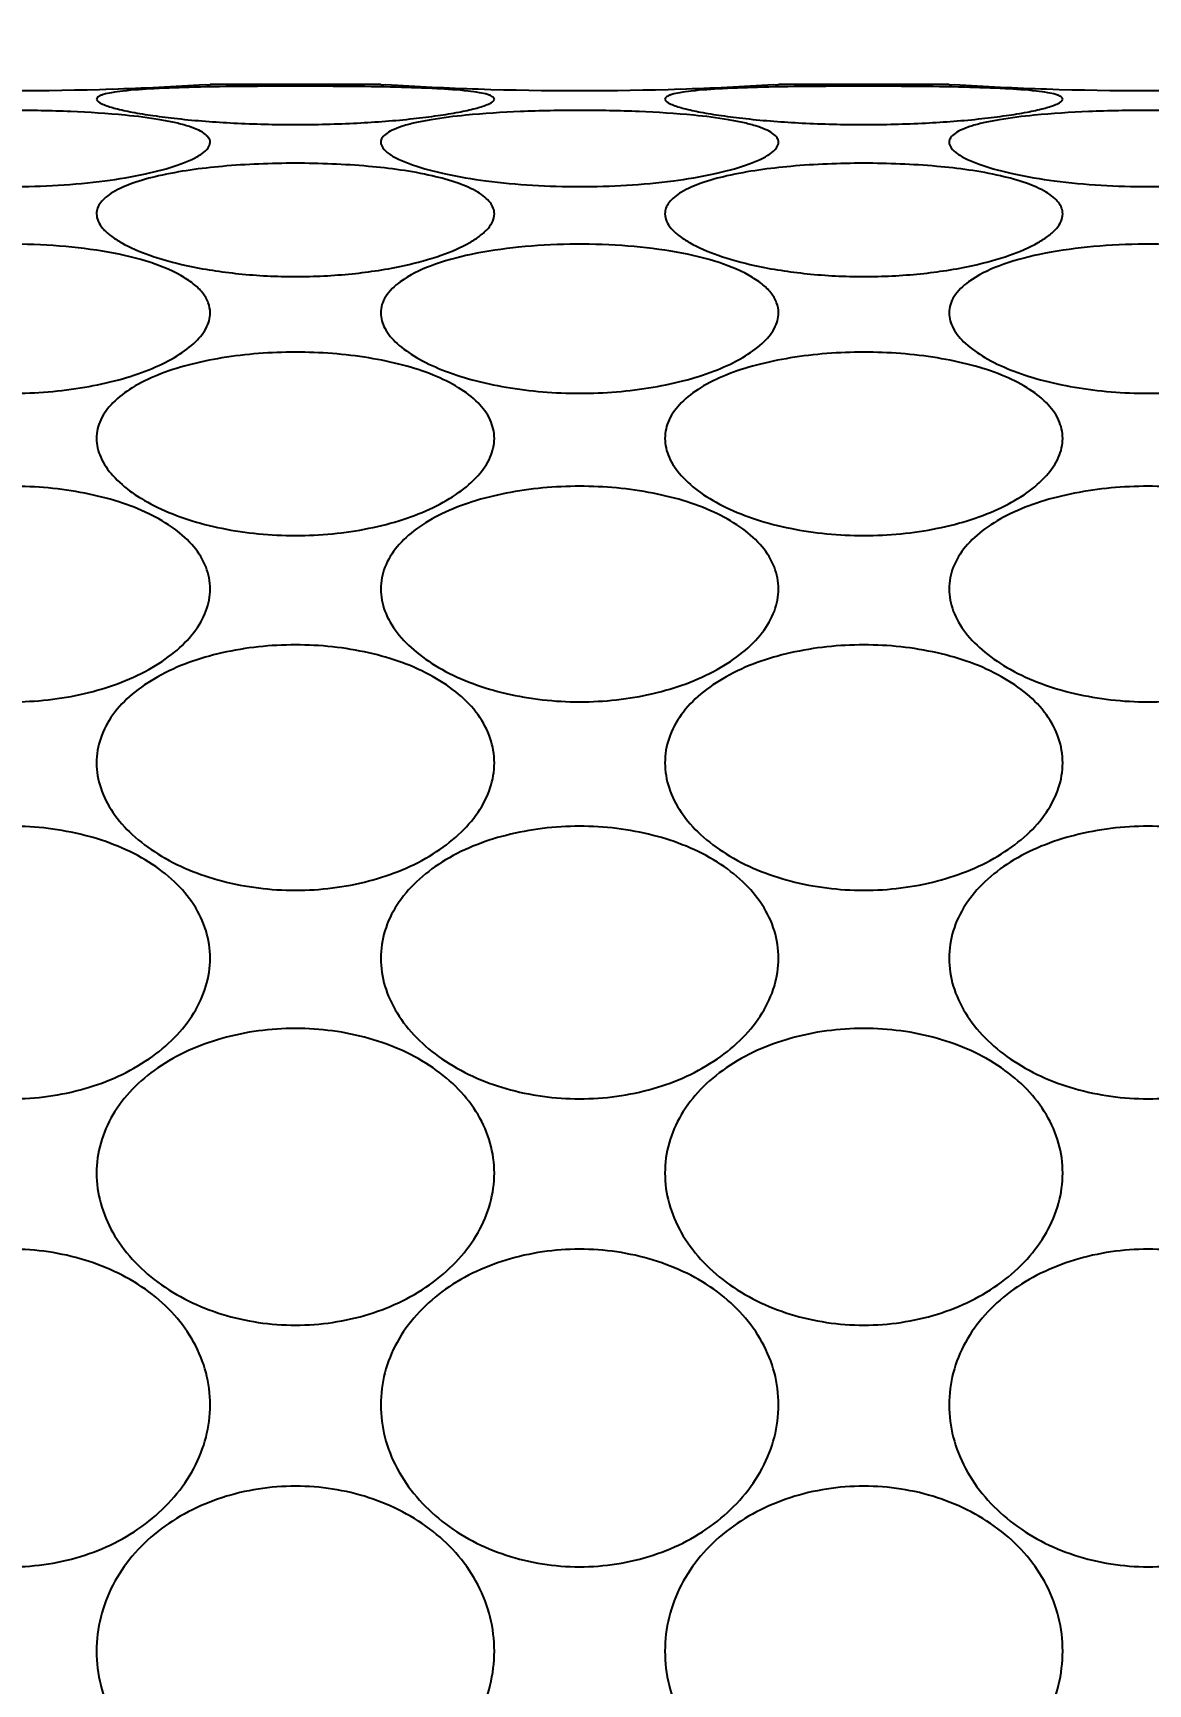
# Model space of a CAD drawing. Header units: inches. Extents: x 50354 to 53215, y -7830 to -6529.
# Drawn here: x 50824.9259 to 50825.1421, y -6814.8549 to -6814.5349 of the extents above; entities that cross this region are included whole.
import ezdxf

# ---------------------------------------------------------------- set-up
doc = ezdxf.new("R2010")
doc.units = ezdxf.units.IN
doc.header["$MEASUREMENT"] = 0
doc.header["$PDMODE"] = 2
doc.layers.add('FUNITURE', color=7, linetype='Continuous', lineweight=15, true_color=0x7d7673)
doc.layers.add('XR_ID 1F_FUR$0$A-SANI-FIX', color=134, linetype='Continuous')
doc.styles.get("Standard").update_dxf_attribs({"font": 'ARLRDBD.TTF', "height": 3})
doc.dimstyles.get("Standard").update_dxf_attribs({"dimtxt": 3, "dimasz": 4, "dimexe": 0, "dimexo": 0, "dimgap": 0, "dimtad": 0, "dimdec": 1, "dimzin": 3, "dimdsep": 46, "dimlunit": 4, "dimtxsty": 'Standard', "dimblk": 'OBLIQUE', "dimcen": 0, "dimclrd": 69, "dimclre": 251, "dimclrt": 7, "dimadec": 0, "dimazin": 0, "dimtfac": 0.65, "dimtdec": 1, "dimtofl": 0, "dimtmove": 0, "dimatfit": 3, "dimldrblk": 'OPEN30', "dimfxl": 1, "dimfrac": 1, "dimtolj": 1, "dimtzin": 0, "dimlwd": 15, "dimlwe": 5, "dimarcsym": 1})

# ---------------------------------------------------------------- blocks, each defined once
blk = doc.blocks.new('XR_ID 1F_FUR$0$XR_1F FURN$0$A$C698E198A')
at = {"linetype": 'Continuous'}
for p, q in [((13, -23.2598), (12.9984, -23.235)), ((13, -23.2598), (13, -24.1002)), ((12.9984, -24.125), (13, -24.1002)), ((13, -26.0598), (12.9984, -26.035)), ((13, -26.0598), (13, -26.9002)), ((12.9984, -26.925), (13, -26.9002))]:
    blk.add_line(p, q, dxfattribs=at)
for centre, radius, start, end in [((28.273, -22.28), 15.3043, 178.13614, 181.8696), ((28.3254, -22.2782), 15.3568, 181.86982, 183.57203), ((28.3138, -25.0812), 15.3452, 176.42731, 178.13655), ((28.273, -25.08), 15.3043, 178.13614, 181.8696), ((28.3254, -25.0782), 15.3568, 181.86982, 183.57203), ((28.3138, -27.8812), 15.3452, 176.42731, 178.13655), ((28.273, -27.88), 15.3043, 178.13614, 181.8696)]:
    blk.add_arc(centre, radius, start, end, dxfattribs=at)
for points, knots in [([(6.5, -23.2598), (6.4464, -23.2598), (6.3375, -23.2456), (6.1293, -23.1631), (5.9063, -22.9671), (5.7405, -22.6454), (5.6835, -22.28), (5.7405, -21.9146), (5.9063, -21.5929), (6.1293, -21.3969), (6.3375, -21.3144), (6.4464, -21.3002), (6.5, -21.3002)], [0, 0, 0, 0, 0.057826, 0.116908, 0.239465, 0.368128, 0.499999, 0.631869, 0.760534, 0.883092, 0.942174, 1, 1, 1, 1]), ([(6.5, -21.3002), (6.5532, -21.3002), (6.6605, -21.3141), (6.8119, -21.3754), (6.9471, -21.4727), (7.1013, -21.644), (7.232, -21.917), (7.2833, -22.28), (7.232, -22.643), (7.1013, -22.916), (6.9471, -23.0873), (6.8119, -23.1846), (6.6605, -23.2459), (6.5532, -23.2598), (6.5, -23.2598)], [0, 0, 0, 0, 0.05807, 0.116648, 0.176553, 0.238282, 0.366741, 0.499998, 0.633256, 0.761717, 0.823447, 0.883352, 0.94193, 1, 1, 1, 1]), ([(8.6987, -23.2598), (8.6525, -23.2598), (8.5573, -23.2451), (8.4235, -23.183), (8.3022, -23.0857), (8.1604, -22.9133), (8.039, -22.641), (7.9905, -22.28), (8.039, -21.919), (8.1604, -21.6467), (8.3022, -21.4743), (8.4235, -21.377), (8.5573, -21.3149), (8.6525, -21.3002), (8.6987, -21.3002)], [0, 0, 0, 0, 0.05273, 0.107892, 0.166442, 0.228535, 0.360979, 0.499998, 0.639018, 0.771464, 0.833558, 0.892108, 0.947271, 1, 1, 1, 1]), ([(8.6987, -21.3002), (8.7444, -21.3002), (8.8375, -21.3144), (8.9672, -21.3767), (9.0817, -21.4746), (9.2129, -21.6484), (9.3208, -21.9217), (9.3627, -22.28), (9.3208, -22.6383), (9.2129, -22.9116), (9.0817, -23.0854), (8.9672, -23.1833), (8.8375, -23.2456), (8.7444, -23.2598), (8.6987, -23.2598)], [0, 0, 0, 0, 0.053016, 0.107462, 0.164933, 0.226177, 0.358763, 0.499998, 0.641234, 0.773822, 0.835067, 0.892538, 0.946984, 1, 1, 1, 1]), ([(10.5172, -23.2598), (10.4803, -23.2598), (10.4024, -23.2442), (10.2954, -23.1808), (10.1987, -23.0831), (10.0836, -22.9083), (9.9869, -22.6366), (9.9481, -22.2806), (9.9867, -21.9244), (10.0832, -21.6525), (10.1983, -21.4774), (10.2951, -21.3795), (10.4023, -21.3159), (10.4803, -21.3002), (10.5172, -21.3002)], [0, 0, 0, 0, 0.045325, 0.094979, 0.15068, 0.212542, 0.35067, 0.499754, 0.648873, 0.787116, 0.849074, 0.904872, 0.954631, 1, 1, 1, 1]), ([(10.5172, -21.3002), (10.5535, -21.3002), (10.6291, -21.3152), (10.7311, -21.3792), (10.8193, -21.4775), (10.8926, -21.6042), (10.9503, -21.7535), (11.0066, -21.9793), (11.0331, -22.28), (11.0066, -22.5807), (10.9503, -22.8065), (10.8926, -22.9558), (10.8193, -23.0825), (10.7311, -23.1808), (10.6291, -23.2448), (10.5535, -23.2598), (10.5172, -23.2598)], [0, 0, 0, 0, 0.045372, 0.093927, 0.14827, 0.209219, 0.276238, 0.348113, 0.500002, 0.65189, 0.723765, 0.790784, 0.851732, 0.906073, 0.954628, 1, 1, 1, 1]), ([(11.8761, -23.2598), (11.8499, -23.2598), (11.7918, -23.2419), (11.7175, -23.1767), (11.6501, -23.0796), (11.5912, -22.954), (11.5429, -22.8055), (11.4943, -22.5798), (11.4708, -22.28), (11.4943, -21.9802), (11.5429, -21.7545), (11.5912, -21.606), (11.6501, -21.4804), (11.7175, -21.3833), (11.7918, -21.3181), (11.8499, -21.3002), (11.8761, -21.3002)], [0, 0, 0, 0, 0.034965, 0.077478, 0.129946, 0.191999, 0.262052, 0.338123, 0.499998, 0.661873, 0.737945, 0.808, 0.870054, 0.922523, 0.965035, 1, 1, 1, 1]), ([(12.0604, -21.445), (12.0904, -21.4985), (12.1388, -21.6257), (12.185, -21.8373), (12.2113, -22.0763), (12.2176, -22.3273), (12.2038, -22.5755), (12.1699, -22.8062), (12.1166, -23.0038), (12.0623, -23.1187), (12.0292, -23.1639)], [0, 0, 0, 0, 0.10395, 0.228487, 0.366625, 0.510839, 0.653655, 0.787569, 0.905128, 1, 1, 1, 1]), ([(12.6049, -23.1026), (12.5865, -23.05), (12.5556, -22.9304), (12.5101, -22.6565), (12.4889, -22.28), (12.5101, -21.9036), (12.5555, -21.6297), (12.5865, -21.5101), (12.6048, -21.4575)], [0, 0, 0, 0, 0.100368, 0.222072, 0.499986, 0.777907, 0.899621, 1, 1, 1, 1]), ([(12.8491, -21.7182), (12.8579, -21.8076), (12.8694, -21.9946), (12.8747, -22.2793), (12.8694, -22.5641), (12.858, -22.7512), (12.8492, -22.8406)], [0, 0, 0, 0, 0.239734, 0.499899, 0.760114, 1, 1, 1, 1]), ([(5.2876, -24.6598), (5.2311, -24.6598), (5.1169, -24.6457), (4.8993, -24.5641), (4.6654, -24.3698), (4.4902, -24.0471), (4.4301, -23.68), (4.4902, -23.3129), (4.6654, -22.9902), (4.8993, -22.7959), (5.1169, -22.7143), (5.2311, -22.7002), (5.2876, -22.7002)], [0, 0, 0, 0, 0.059605, 0.120053, 0.243502, 0.370771, 0.500001, 0.629231, 0.756498, 0.879946, 0.940395, 1, 1, 1, 1]), ([(5.2876, -22.7002), (5.3437, -22.7002), (5.4566, -22.714), (5.6164, -22.775), (5.7597, -22.872), (5.9228, -23.0423), (6.0627, -23.315), (6.118, -23.68), (6.0627, -24.045), (5.9228, -24.3177), (5.7597, -24.488), (5.6164, -24.585), (5.4566, -24.646), (5.3437, -24.6598), (5.2876, -24.6598)], [0, 0, 0, 0, 0.059816, 0.11987, 0.180701, 0.242673, 0.369706, 0.500001, 0.630296, 0.757328, 0.819299, 0.880129, 0.940184, 1, 1, 1, 1]), ([(7.6412, -24.6598), (7.591, -24.6598), (7.4885, -24.6454), (7.3435, -24.5838), (7.2121, -24.4866), (7.0594, -24.3154), (6.9275, -24.0433), (6.8747, -23.68), (6.9275, -23.3167), (7.0594, -23.0446), (7.2121, -22.8734), (7.3435, -22.7762), (7.4885, -22.7146), (7.591, -22.7002), (7.6412, -22.7002)], [0, 0, 0, 0, 0.055502, 0.11278, 0.172484, 0.234728, 0.364992, 0.500001, 0.63501, 0.765272, 0.827515, 0.887219, 0.944497, 1, 1, 1, 1]), ([(7.6412, -22.7002), (7.6909, -22.7002), (7.7916, -22.7142), (7.9329, -22.776), (8.0585, -22.8735), (8.2021, -23.0461), (8.3221, -23.3193), (8.3688, -23.68), (8.3221, -24.0407), (8.2021, -24.3139), (8.0585, -24.4865), (7.9329, -24.584), (7.7916, -24.6458), (7.6909, -24.6598), (7.6412, -24.6598)], [0, 0, 0, 0, 0.055824, 0.112542, 0.171326, 0.232805, 0.363103, 0.500001, 0.6369, 0.767196, 0.828674, 0.887458, 0.944176, 1, 1, 1, 1]), ([(9.6609, -24.6598), (9.6191, -24.6598), (9.5322, -24.6448), (9.411, -24.582), (9.3014, -24.4845), (9.1721, -24.3108), (9.0625, -24.0387), (9.0187, -23.68), (9.0625, -23.3213), (9.1721, -23.0492), (9.3014, -22.8755), (9.411, -22.778), (9.5322, -22.7152), (9.6191, -22.7002), (9.6609, -22.7002)], [0, 0, 0, 0, 0.049365, 0.101995, 0.159209, 0.221173, 0.356257, 0.500001, 0.643746, 0.778828, 0.840791, 0.898004, 0.950635, 1, 1, 1, 1]), ([(9.6609, -22.7002), (9.7021, -22.7002), (9.7868, -22.7147), (9.9034, -22.7777), (10.0054, -22.8759), (10.1227, -23.0511), (10.2174, -23.3241), (10.2541, -23.68), (10.2174, -24.0359), (10.1227, -24.3089), (10.0054, -24.4841), (9.9034, -24.5823), (9.7868, -24.6453), (9.7021, -24.6598), (9.6609, -24.6598)], [0, 0, 0, 0, 0.049573, 0.101307, 0.157294, 0.218355, 0.353731, 0.500001, 0.646272, 0.781646, 0.842706, 0.898693, 0.950427, 1, 1, 1, 1]), ([(11.2583, -24.6598), (11.2266, -24.6598), (11.1584, -24.6433), (11.0669, -24.579), (10.9844, -24.4814), (10.913, -24.3554), (10.8548, -24.2064), (10.7967, -23.9809), (10.7685, -23.68), (10.7967, -23.379), (10.8548, -23.1536), (10.913, -23.0046), (10.9844, -22.8786), (11.0669, -22.781), (11.1584, -22.7167), (11.2266, -22.7002), (11.2583, -22.7002)], [0, 0, 0, 0, 0.040538, 0.086791, 0.140875, 0.202752, 0.271258, 0.3448, 0.500002, 0.655203, 0.728744, 0.797249, 0.859124, 0.913209, 0.959461, 1, 1, 1, 1]), ([(11.2583, -22.7002), (11.2893, -22.7002), (11.3554, -22.716), (11.4412, -22.7811), (11.5145, -22.8793), (11.5752, -23.0055), (11.6229, -23.1544), (11.6696, -23.3804), (11.6912, -23.68), (11.6696, -23.9796), (11.6229, -24.2056), (11.5752, -24.3545), (11.5145, -24.4807), (11.4412, -24.5789), (11.3554, -24.644), (11.2893, -24.6598), (11.2583, -24.6598)], [0, 0, 0, 0, 0.040443, 0.085413, 0.13809, 0.199102, 0.267542, 0.341798, 0.500002, 0.658205, 0.73246, 0.800899, 0.86191, 0.914587, 0.959557, 1, 1, 1, 1]), ([(12.1097, -23.142), (12.1231, -23.0812), (12.1529, -22.9715), (12.2049, -22.8467), (12.2533, -22.7713), (12.2885, -22.732), (12.325, -22.7067), (12.3516, -22.7002), (12.3637, -22.7002)], [0, 0, 0, 0, 0.349516, 0.637392, 0.753955, 0.851433, 0.931632, 1, 1, 1, 1]), ([(12.3637, -22.7002), (12.3734, -22.7002), (12.3937, -22.7041), (12.4219, -22.7209), (12.4481, -22.7475), (12.4831, -22.799), (12.5199, -22.8862), (12.5407, -22.9631), (12.5505, -23.0061)], [0, 0, 0, 0, 0.076266, 0.159626, 0.256338, 0.369832, 0.650724, 1, 1, 1, 1]), ([(12.9013, -24.624), (12.8936, -24.6053), (12.8801, -24.559), (12.8627, -24.4781), (12.8462, -24.3763), (12.8256, -24.2097), (12.808, -23.9757), (12.8007, -23.68), (12.808, -23.3843), (12.8256, -23.1503), (12.8462, -22.9837), (12.8627, -22.8819), (12.8801, -22.801), (12.8936, -22.7547), (12.9013, -22.736)], [0, 0, 0, 0, 0.031746, 0.075753, 0.130448, 0.194012, 0.34024, 0.500003, 0.659766, 0.805992, 0.869554, 0.924248, 0.968254, 1, 1, 1, 1]), ([(12.9013, -22.736), (12.9051, -22.7267), (12.9107, -22.7131), (12.9234, -22.7002), (12.9288, -22.7002)], [0, 0, 0, 0, 0.65274, 1, 1, 1, 1]), ([(12.9288, -22.7002), (12.9336, -22.7002), (12.9409, -22.7078), (12.9466, -22.7199), (12.9541, -22.7417), (12.9615, -22.7786), (12.9658, -22.8108), (12.9679, -22.8293)], [0, 0, 0, 0, 0.10394, 0.188277, 0.298492, 0.598106, 1, 1, 1, 1]), ([(12.9679, -22.8293), (12.9738, -22.8807), (12.9814, -22.9983), (12.9853, -23.116), (12.9869, -23.182)], [0, 0, 0, 0, 0.43969, 1, 1, 1, 1]), ([(12.8492, -22.8406), (12.8436, -22.8979), (12.8338, -22.9794), (12.8146, -23.0808), (12.7991, -23.142), (12.7819, -23.1914), (12.7629, -23.2282), (12.7419, -23.2529), (12.7238, -23.2598), (12.7159, -23.2598)], [0, 0, 0, 0, 0.377864, 0.538515, 0.677008, 0.791463, 0.881221, 0.94811, 1, 1, 1, 1]), ([(12.5505, -23.0061), (12.5741, -23.1095), (12.6038, -23.3343), (12.6176, -23.6803), (12.6038, -24.0262), (12.574, -24.251), (12.5504, -24.3543)], [0, 0, 0, 0, 0.23461, 0.500046, 0.765459, 1, 1, 1, 1]), ([(12.0292, -23.1639), (12.0092, -23.1914), (11.975, -23.2282), (11.9182, -23.2554), (11.8898, -23.2598), (11.8761, -23.2598)], [0, 0, 0, 0, 0.546591, 0.779569, 1, 1, 1, 1]), ([(12.1098, -24.2182), (12.091, -24.1329), (12.0638, -23.9539), (12.0504, -23.6801), (12.0638, -23.4063), (12.0909, -23.2273), (12.1097, -23.142)], [0, 0, 0, 0, 0.241927, 0.499987, 0.758053, 1, 1, 1, 1]), ([(12.7159, -23.2598), (12.7061, -23.2598), (12.6829, -23.2491), (12.6557, -23.2157), (12.6284, -23.1655), (12.6128, -23.1253), (12.6049, -23.1026)], [0, 0, 0, 0, 0.147642, 0.355049, 0.63916, 1, 1, 1, 1]), ([(12.9869, -23.182), (12.991, -23.3482), (12.9929, -23.6807), (12.991, -24.0131), (12.9869, -24.1792)], [0, 0, 0, 0, 0.500087, 1, 1, 1, 1]), ([(6.5, -26.0598), (6.4464, -26.0598), (6.3375, -26.0456), (6.1293, -25.9631), (5.9063, -25.7671), (5.7405, -25.4454), (5.6835, -25.08), (5.7405, -24.7146), (5.9063, -24.3929), (6.1293, -24.1969), (6.3375, -24.1144), (6.4464, -24.1002), (6.5, -24.1002)], [0, 0, 0, 0, 0.057826, 0.116908, 0.239465, 0.368128, 0.499999, 0.631869, 0.760534, 0.883092, 0.942174, 1, 1, 1, 1]), ([(6.5, -24.1002), (6.5532, -24.1002), (6.6605, -24.1141), (6.8119, -24.1754), (6.9471, -24.2727), (7.1013, -24.444), (7.232, -24.717), (7.2833, -25.08), (7.232, -25.443), (7.1013, -25.716), (6.9471, -25.8873), (6.8119, -25.9846), (6.6605, -26.0459), (6.5532, -26.0598), (6.5, -26.0598)], [0, 0, 0, 0, 0.05807, 0.116648, 0.176553, 0.238282, 0.366741, 0.499998, 0.633256, 0.761717, 0.823447, 0.883352, 0.94193, 1, 1, 1, 1]), ([(8.6987, -26.0598), (8.6525, -26.0598), (8.5573, -26.0451), (8.4235, -25.983), (8.3022, -25.8857), (8.1604, -25.7133), (8.039, -25.441), (7.9905, -25.08), (8.039, -24.719), (8.1604, -24.4467), (8.3022, -24.2743), (8.4235, -24.177), (8.5573, -24.1149), (8.6525, -24.1002), (8.6987, -24.1002)], [0, 0, 0, 0, 0.05273, 0.107892, 0.166442, 0.228535, 0.360979, 0.499998, 0.639018, 0.771464, 0.833558, 0.892108, 0.947271, 1, 1, 1, 1]), ([(8.6987, -24.1002), (8.7444, -24.1002), (8.8375, -24.1144), (8.9672, -24.1767), (9.0817, -24.2746), (9.2129, -24.4484), (9.3208, -24.7217), (9.3627, -25.08), (9.3208, -25.4383), (9.2129, -25.7116), (9.0817, -25.8854), (8.9672, -25.9833), (8.8375, -26.0456), (8.7444, -26.0598), (8.6987, -26.0598)], [0, 0, 0, 0, 0.053016, 0.107462, 0.164933, 0.226177, 0.358763, 0.499998, 0.641234, 0.773822, 0.835067, 0.892538, 0.946984, 1, 1, 1, 1]), ([(10.5172, -26.0598), (10.4803, -26.0598), (10.4024, -26.0442), (10.2954, -25.9808), (10.1987, -25.8831), (10.0836, -25.7083), (9.9869, -25.4366), (9.9481, -25.0806), (9.9867, -24.7244), (10.0832, -24.4525), (10.1983, -24.2774), (10.2951, -24.1795), (10.4023, -24.1159), (10.4803, -24.1002), (10.5172, -24.1002)], [0, 0, 0, 0, 0.045325, 0.094979, 0.15068, 0.212542, 0.35067, 0.499754, 0.648873, 0.787116, 0.849074, 0.904872, 0.954631, 1, 1, 1, 1]), ([(10.5172, -24.1002), (10.5535, -24.1002), (10.6291, -24.1152), (10.7311, -24.1792), (10.8193, -24.2775), (10.8926, -24.4042), (10.9503, -24.5535), (11.0066, -24.7793), (11.0331, -25.08), (11.0066, -25.3807), (10.9503, -25.6065), (10.8926, -25.7558), (10.8193, -25.8825), (10.7311, -25.9808), (10.6291, -26.0448), (10.5535, -26.0598), (10.5172, -26.0598)], [0, 0, 0, 0, 0.045372, 0.093927, 0.14827, 0.209219, 0.276238, 0.348113, 0.500002, 0.65189, 0.723765, 0.790784, 0.851732, 0.906073, 0.954628, 1, 1, 1, 1]), ([(11.8761, -26.0598), (11.8499, -26.0598), (11.7918, -26.0419), (11.7175, -25.9767), (11.6501, -25.8796), (11.5912, -25.754), (11.5429, -25.6055), (11.4943, -25.3798), (11.4708, -25.08), (11.4943, -24.7802), (11.5429, -24.5545), (11.5912, -24.406), (11.6501, -24.2804), (11.7175, -24.1833), (11.7918, -24.1181), (11.8499, -24.1002), (11.8761, -24.1002)], [0, 0, 0, 0, 0.034965, 0.077478, 0.129946, 0.191999, 0.262052, 0.338123, 0.499998, 0.661873, 0.737945, 0.808, 0.870054, 0.922523, 0.965035, 1, 1, 1, 1]), ([(11.8761, -24.1002), (11.8931, -24.1002), (11.929, -24.1072), (11.9783, -24.1373), (12.0232, -24.1845), (12.0483, -24.2234), (12.0604, -24.245)], [0, 0, 0, 0, 0.208603, 0.43564, 0.69689, 1, 1, 1, 1]), ([(12.6048, -24.2575), (12.6128, -24.2347), (12.6284, -24.1945), (12.6557, -24.1443), (12.6829, -24.1109), (12.7061, -24.1002), (12.7159, -24.1002)], [0, 0, 0, 0, 0.360851, 0.644967, 0.852372, 1, 1, 1, 1]), ([(12.7159, -24.1002), (12.7238, -24.1002), (12.7419, -24.1071), (12.7628, -24.1317), (12.7818, -24.1684), (12.799, -24.2177), (12.8145, -24.2786), (12.8337, -24.3797), (12.8435, -24.4611), (12.8491, -24.5182)], [0, 0, 0, 0, 0.051938, 0.118849, 0.208602, 0.323036, 0.461504, 0.622134, 1, 1, 1, 1]), ([(12.3637, -24.6598), (12.3516, -24.6598), (12.325, -24.6533), (12.2885, -24.628), (12.2533, -24.5888), (12.2049, -24.5133), (12.1529, -24.3887), (12.1232, -24.279), (12.1098, -24.2182)], [0, 0, 0, 0, 0.068375, 0.148578, 0.246055, 0.362615, 0.650483, 1, 1, 1, 1]), ([(12.9869, -24.1792), (12.9853, -24.2449), (12.9814, -24.3622), (12.9737, -24.4793), (12.9679, -24.5306)], [0, 0, 0, 0, 0.560169, 1, 1, 1, 1]), ([(12.0604, -24.245), (12.0904, -24.2985), (12.1388, -24.4257), (12.185, -24.6373), (12.2113, -24.8763), (12.2176, -25.1273), (12.2038, -25.3755), (12.1699, -25.6062), (12.1166, -25.8038), (12.0623, -25.9187), (12.0292, -25.9639)], [0, 0, 0, 0, 0.10395, 0.228487, 0.366625, 0.510839, 0.653655, 0.787569, 0.905128, 1, 1, 1, 1]), ([(12.6049, -25.9026), (12.5865, -25.85), (12.5556, -25.7304), (12.5101, -25.4565), (12.4889, -25.08), (12.5101, -24.7036), (12.5555, -24.4297), (12.5865, -24.3101), (12.6048, -24.2575)], [0, 0, 0, 0, 0.100368, 0.222072, 0.499986, 0.777907, 0.899621, 1, 1, 1, 1]), ([(12.5504, -24.3543), (12.5406, -24.3973), (12.5198, -24.4741), (12.4831, -24.5612), (12.4481, -24.6126), (12.4219, -24.6392), (12.3937, -24.6559), (12.3734, -24.6598), (12.3637, -24.6598)], [0, 0, 0, 0, 0.349245, 0.630114, 0.743606, 0.840326, 0.923707, 1, 1, 1, 1]), ([(12.8491, -24.5182), (12.8579, -24.6076), (12.8694, -24.7946), (12.8747, -25.0793), (12.8694, -25.3641), (12.858, -25.5512), (12.8492, -25.6406)], [0, 0, 0, 0, 0.239734, 0.499899, 0.760114, 1, 1, 1, 1]), ([(12.9679, -24.5306), (12.9659, -24.5491), (12.9615, -24.5813), (12.9542, -24.6182), (12.9466, -24.6401), (12.9409, -24.6522), (12.9336, -24.6598), (12.9288, -24.6598)], [0, 0, 0, 0, 0.401908, 0.701539, 0.811757, 0.896092, 1, 1, 1, 1]), ([(12.9288, -24.6598), (12.9234, -24.6598), (12.9107, -24.6469), (12.9051, -24.6333), (12.9013, -24.624)], [0, 0, 0, 0, 0.347255, 1, 1, 1, 1]), ([(5.2876, -27.4598), (5.2311, -27.4598), (5.1169, -27.4457), (4.8993, -27.3641), (4.6654, -27.1698), (4.4902, -26.8471), (4.4301, -26.48), (4.4902, -26.1129), (4.6654, -25.7902), (4.8993, -25.5959), (5.1169, -25.5143), (5.2311, -25.5002), (5.2876, -25.5002)], [0, 0, 0, 0, 0.059605, 0.120053, 0.243502, 0.370771, 0.500001, 0.629231, 0.756498, 0.879946, 0.940395, 1, 1, 1, 1]), ([(5.2876, -25.5002), (5.3437, -25.5002), (5.4566, -25.514), (5.6164, -25.575), (5.7597, -25.672), (5.9228, -25.8423), (6.0627, -26.115), (6.118, -26.48), (6.0627, -26.845), (5.9228, -27.1177), (5.7597, -27.288), (5.6164, -27.385), (5.4566, -27.446), (5.3437, -27.4598), (5.2876, -27.4598)], [0, 0, 0, 0, 0.059816, 0.11987, 0.180701, 0.242673, 0.369706, 0.500001, 0.630296, 0.757328, 0.819299, 0.880129, 0.940184, 1, 1, 1, 1]), ([(7.6412, -27.4598), (7.591, -27.4598), (7.4885, -27.4454), (7.3435, -27.3838), (7.2121, -27.2866), (7.0594, -27.1154), (6.9275, -26.8433), (6.8747, -26.48), (6.9275, -26.1167), (7.0594, -25.8446), (7.2121, -25.6734), (7.3435, -25.5762), (7.4885, -25.5146), (7.591, -25.5002), (7.6412, -25.5002)], [0, 0, 0, 0, 0.055502, 0.11278, 0.172484, 0.234728, 0.364992, 0.500001, 0.63501, 0.765272, 0.827515, 0.887219, 0.944497, 1, 1, 1, 1]), ([(7.6412, -25.5002), (7.6909, -25.5002), (7.7916, -25.5142), (7.9329, -25.576), (8.0585, -25.6735), (8.2021, -25.8461), (8.3221, -26.1193), (8.3688, -26.48), (8.3221, -26.8407), (8.2021, -27.1139), (8.0585, -27.2865), (7.9329, -27.384), (7.7916, -27.4458), (7.6909, -27.4598), (7.6412, -27.4598)], [0, 0, 0, 0, 0.055824, 0.112542, 0.171326, 0.232805, 0.363103, 0.500001, 0.6369, 0.767196, 0.828674, 0.887458, 0.944176, 1, 1, 1, 1]), ([(9.6609, -27.4598), (9.6191, -27.4598), (9.5322, -27.4448), (9.411, -27.382), (9.3014, -27.2845), (9.1721, -27.1108), (9.0625, -26.8387), (9.0187, -26.48), (9.0625, -26.1213), (9.1721, -25.8492), (9.3014, -25.6755), (9.411, -25.578), (9.5322, -25.5152), (9.6191, -25.5002), (9.6609, -25.5002)], [0, 0, 0, 0, 0.049365, 0.101995, 0.159209, 0.221173, 0.356257, 0.500001, 0.643746, 0.778828, 0.840791, 0.898004, 0.950635, 1, 1, 1, 1]), ([(9.6609, -25.5002), (9.7021, -25.5002), (9.7868, -25.5147), (9.9034, -25.5777), (10.0054, -25.6759), (10.1227, -25.8511), (10.2174, -26.1241), (10.2541, -26.48), (10.2174, -26.8359), (10.1227, -27.1089), (10.0054, -27.2841), (9.9034, -27.3823), (9.7868, -27.4453), (9.7021, -27.4598), (9.6609, -27.4598)], [0, 0, 0, 0, 0.049573, 0.101307, 0.157294, 0.218355, 0.353731, 0.500001, 0.646272, 0.781646, 0.842706, 0.898693, 0.950427, 1, 1, 1, 1]), ([(11.2583, -27.4598), (11.2266, -27.4598), (11.1584, -27.4433), (11.0669, -27.379), (10.9844, -27.2814), (10.913, -27.1554), (10.8548, -27.0064), (10.7967, -26.7809), (10.7685, -26.48), (10.7967, -26.179), (10.8548, -25.9536), (10.913, -25.8046), (10.9844, -25.6786), (11.0669, -25.581), (11.1584, -25.5167), (11.2266, -25.5002), (11.2583, -25.5002)], [0, 0, 0, 0, 0.040538, 0.086791, 0.140875, 0.202752, 0.271258, 0.3448, 0.500002, 0.655203, 0.728744, 0.797249, 0.859124, 0.913209, 0.959461, 1, 1, 1, 1]), ([(11.2583, -25.5002), (11.2893, -25.5002), (11.3554, -25.516), (11.4412, -25.5811), (11.5145, -25.6793), (11.5752, -25.8055), (11.6229, -25.9544), (11.6696, -26.1804), (11.6912, -26.48), (11.6696, -26.7796), (11.6229, -27.0056), (11.5752, -27.1545), (11.5145, -27.2807), (11.4412, -27.3789), (11.3554, -27.444), (11.2893, -27.4598), (11.2583, -27.4598)], [0, 0, 0, 0, 0.040443, 0.085413, 0.13809, 0.199102, 0.267542, 0.341798, 0.500002, 0.658205, 0.73246, 0.800899, 0.86191, 0.914587, 0.959557, 1, 1, 1, 1]), ([(12.1097, -25.942), (12.1231, -25.8812), (12.1529, -25.7715), (12.2049, -25.6467), (12.2533, -25.5713), (12.2885, -25.532), (12.325, -25.5067), (12.3516, -25.5002), (12.3637, -25.5002)], [0, 0, 0, 0, 0.349516, 0.637392, 0.753955, 0.851433, 0.931632, 1, 1, 1, 1]), ([(12.3637, -25.5002), (12.3734, -25.5002), (12.3937, -25.5041), (12.4219, -25.5209), (12.4481, -25.5475), (12.4831, -25.599), (12.5199, -25.6862), (12.5407, -25.7631), (12.5505, -25.8061)], [0, 0, 0, 0, 0.076266, 0.159626, 0.256338, 0.369832, 0.650724, 1, 1, 1, 1]), ([(12.9013, -25.536), (12.9051, -25.5267), (12.9107, -25.5131), (12.9234, -25.5002), (12.9288, -25.5002)], [0, 0, 0, 0, 0.65274, 1, 1, 1, 1]), ([(12.9288, -25.5002), (12.9336, -25.5002), (12.9409, -25.5078), (12.9466, -25.5199), (12.9541, -25.5417), (12.9615, -25.5786), (12.9658, -25.6108), (12.9679, -25.6293)], [0, 0, 0, 0, 0.10394, 0.188277, 0.298492, 0.598106, 1, 1, 1, 1]), ([(12.9013, -27.424), (12.8936, -27.4053), (12.8801, -27.359), (12.8627, -27.2781), (12.8462, -27.1763), (12.8256, -27.0097), (12.808, -26.7757), (12.8007, -26.48), (12.808, -26.1843), (12.8256, -25.9503), (12.8462, -25.7837), (12.8627, -25.6819), (12.8801, -25.601), (12.8936, -25.5547), (12.9013, -25.536)], [0, 0, 0, 0, 0.031746, 0.075753, 0.130448, 0.194012, 0.34024, 0.500003, 0.659766, 0.805992, 0.869554, 0.924248, 0.968254, 1, 1, 1, 1]), ([(12.8492, -25.6406), (12.8436, -25.6979), (12.8338, -25.7794), (12.8146, -25.8808), (12.7991, -25.942), (12.7819, -25.9914), (12.7629, -26.0282), (12.7419, -26.0529), (12.7238, -26.0598), (12.7159, -26.0598)], [0, 0, 0, 0, 0.377864, 0.538515, 0.677008, 0.791463, 0.881221, 0.94811, 1, 1, 1, 1]), ([(12.9679, -25.6293), (12.9738, -25.6807), (12.9814, -25.7983), (12.9853, -25.916), (12.9869, -25.982)], [0, 0, 0, 0, 0.43969, 1, 1, 1, 1]), ([(12.5505, -25.8061), (12.5741, -25.9095), (12.6038, -26.1343), (12.6176, -26.4803), (12.6038, -26.8262), (12.574, -27.051), (12.5504, -27.1543)], [0, 0, 0, 0, 0.23461, 0.500046, 0.765459, 1, 1, 1, 1]), ([(12.7159, -26.0598), (12.7061, -26.0598), (12.6829, -26.0491), (12.6557, -26.0157), (12.6284, -25.9655), (12.6128, -25.9253), (12.6049, -25.9026)], [0, 0, 0, 0, 0.147642, 0.355049, 0.63916, 1, 1, 1, 1]), ([(12.0292, -25.9639), (12.0092, -25.9914), (11.975, -26.0282), (11.9182, -26.0554), (11.8898, -26.0598), (11.8761, -26.0598)], [0, 0, 0, 0, 0.546591, 0.779569, 1, 1, 1, 1]), ([(12.1098, -27.0182), (12.091, -26.9329), (12.0638, -26.7539), (12.0504, -26.4801), (12.0638, -26.2063), (12.0909, -26.0273), (12.1097, -25.942)], [0, 0, 0, 0, 0.241927, 0.499987, 0.758053, 1, 1, 1, 1]), ([(12.9869, -25.982), (12.991, -26.1482), (12.9929, -26.4807), (12.991, -26.8131), (12.9869, -26.9792)], [0, 0, 0, 0, 0.500087, 1, 1, 1, 1]), ([(6.5, -28.8598), (6.4464, -28.8598), (6.3375, -28.8456), (6.1293, -28.7631), (5.9063, -28.5671), (5.7405, -28.2454), (5.6835, -27.88), (5.7405, -27.5146), (5.9063, -27.1929), (6.1293, -26.9969), (6.3375, -26.9144), (6.4464, -26.9002), (6.5, -26.9002)], [0, 0, 0, 0, 0.057826, 0.116908, 0.239465, 0.368128, 0.499999, 0.631869, 0.760534, 0.883092, 0.942174, 1, 1, 1, 1]), ([(6.5, -26.9002), (6.5532, -26.9002), (6.6605, -26.9141), (6.8119, -26.9754), (6.9471, -27.0727), (7.1013, -27.244), (7.232, -27.517), (7.2833, -27.88), (7.232, -28.243), (7.1013, -28.516), (6.9471, -28.6873), (6.8119, -28.7846), (6.6605, -28.8459), (6.5532, -28.8598), (6.5, -28.8598)], [0, 0, 0, 0, 0.05807, 0.116648, 0.176553, 0.238282, 0.366741, 0.499998, 0.633256, 0.761717, 0.823447, 0.883352, 0.94193, 1, 1, 1, 1]), ([(8.6987, -28.8598), (8.6525, -28.8598), (8.5573, -28.8451), (8.4235, -28.783), (8.3022, -28.6857), (8.1604, -28.5133), (8.039, -28.241), (7.9905, -27.88), (8.039, -27.519), (8.1604, -27.2467), (8.3022, -27.0743), (8.4235, -26.977), (8.5573, -26.9149), (8.6525, -26.9002), (8.6987, -26.9002)], [0, 0, 0, 0, 0.05273, 0.107892, 0.166442, 0.228535, 0.360979, 0.499998, 0.639018, 0.771464, 0.833558, 0.892108, 0.947271, 1, 1, 1, 1]), ([(8.6987, -26.9002), (8.7444, -26.9002), (8.8375, -26.9144), (8.9672, -26.9767), (9.0817, -27.0746), (9.2129, -27.2484), (9.3208, -27.5217), (9.3627, -27.88), (9.3208, -28.2383), (9.2129, -28.5116), (9.0817, -28.6854), (8.9672, -28.7833), (8.8375, -28.8456), (8.7444, -28.8598), (8.6987, -28.8598)], [0, 0, 0, 0, 0.053016, 0.107462, 0.164933, 0.226177, 0.358763, 0.499998, 0.641234, 0.773822, 0.835067, 0.892538, 0.946984, 1, 1, 1, 1]), ([(10.5172, -28.8598), (10.4803, -28.8598), (10.4024, -28.8442), (10.2954, -28.7808), (10.1987, -28.6831), (10.0836, -28.5083), (9.9869, -28.2366), (9.9481, -27.8806), (9.9867, -27.5244), (10.0832, -27.2525), (10.1983, -27.0774), (10.2951, -26.9795), (10.4023, -26.9159), (10.4803, -26.9002), (10.5172, -26.9002)], [0, 0, 0, 0, 0.045325, 0.094979, 0.15068, 0.212542, 0.35067, 0.499754, 0.648873, 0.787116, 0.849074, 0.904872, 0.954631, 1, 1, 1, 1]), ([(10.5172, -26.9002), (10.5535, -26.9002), (10.6291, -26.9152), (10.7311, -26.9792), (10.8193, -27.0775), (10.8926, -27.2042), (10.9503, -27.3535), (11.0066, -27.5793), (11.0331, -27.88), (11.0066, -28.1807), (10.9503, -28.4065), (10.8926, -28.5558), (10.8193, -28.6825), (10.7311, -28.7808), (10.6291, -28.8448), (10.5535, -28.8598), (10.5172, -28.8598)], [0, 0, 0, 0, 0.045372, 0.093927, 0.14827, 0.209219, 0.276238, 0.348113, 0.500002, 0.65189, 0.723765, 0.790784, 0.851732, 0.906073, 0.954628, 1, 1, 1, 1]), ([(11.8761, -28.8598), (11.8499, -28.8598), (11.7918, -28.8419), (11.7175, -28.7767), (11.6501, -28.6796), (11.5912, -28.554), (11.5429, -28.4055), (11.4943, -28.1798), (11.4708, -27.88), (11.4943, -27.5802), (11.5429, -27.3545), (11.5912, -27.206), (11.6501, -27.0804), (11.7175, -26.9833), (11.7918, -26.9181), (11.8499, -26.9002), (11.8761, -26.9002)], [0, 0, 0, 0, 0.034965, 0.077478, 0.129946, 0.191999, 0.262052, 0.338123, 0.499998, 0.661873, 0.737945, 0.808, 0.870054, 0.922523, 0.965035, 1, 1, 1, 1]), ([(11.8761, -26.9002), (11.8931, -26.9002), (11.929, -26.9072), (11.9783, -26.9373), (12.0232, -26.9845), (12.0483, -27.0234), (12.0604, -27.045)], [0, 0, 0, 0, 0.208603, 0.43564, 0.69689, 1, 1, 1, 1]), ([(12.6048, -27.0575), (12.6128, -27.0347), (12.6284, -26.9945), (12.6557, -26.9443), (12.6829, -26.9109), (12.7061, -26.9002), (12.7159, -26.9002)], [0, 0, 0, 0, 0.360851, 0.644967, 0.852372, 1, 1, 1, 1]), ([(12.7159, -26.9002), (12.7238, -26.9002), (12.7419, -26.9071), (12.7628, -26.9317), (12.7818, -26.9684), (12.799, -27.0177), (12.8145, -27.0786), (12.8337, -27.1797), (12.8435, -27.2611), (12.8491, -27.3182)], [0, 0, 0, 0, 0.051938, 0.118849, 0.208602, 0.323036, 0.461504, 0.622134, 1, 1, 1, 1]), ([(12.9869, -26.9792), (12.9853, -27.0449), (12.9814, -27.1622), (12.9737, -27.2793), (12.9679, -27.3306)], [0, 0, 0, 0, 0.560169, 1, 1, 1, 1]), ([(12.0604, -27.045), (12.0904, -27.0985), (12.1388, -27.2257), (12.185, -27.4373), (12.2113, -27.6763), (12.2176, -27.9273), (12.2038, -28.1755), (12.1699, -28.4062), (12.1166, -28.6038), (12.0623, -28.7187), (12.0292, -28.7639)], [0, 0, 0, 0, 0.10395, 0.228487, 0.366625, 0.510839, 0.653655, 0.787569, 0.905128, 1, 1, 1, 1]), ([(12.3637, -27.4598), (12.3516, -27.4598), (12.325, -27.4533), (12.2885, -27.428), (12.2533, -27.3888), (12.2049, -27.3133), (12.1529, -27.1887), (12.1232, -27.079), (12.1098, -27.0182)], [0, 0, 0, 0, 0.068375, 0.148578, 0.246055, 0.362615, 0.650483, 1, 1, 1, 1]), ([(12.6049, -28.7026), (12.5865, -28.65), (12.5556, -28.5304), (12.5101, -28.2565), (12.4889, -27.88), (12.5101, -27.5036), (12.5555, -27.2297), (12.5865, -27.1101), (12.6048, -27.0575)], [0, 0, 0, 0, 0.100368, 0.222072, 0.499986, 0.777907, 0.899621, 1, 1, 1, 1]), ([(12.5504, -27.1543), (12.5406, -27.1973), (12.5198, -27.2741), (12.4831, -27.3612), (12.4481, -27.4126), (12.4219, -27.4392), (12.3937, -27.4559), (12.3734, -27.4598), (12.3637, -27.4598)], [0, 0, 0, 0, 0.349245, 0.630114, 0.743606, 0.840326, 0.923707, 1, 1, 1, 1]), ([(12.8491, -27.3182), (12.8579, -27.4076), (12.8694, -27.5946), (12.8747, -27.8793), (12.8694, -28.1641), (12.858, -28.3512), (12.8492, -28.4406)], [0, 0, 0, 0, 0.239734, 0.499899, 0.760114, 1, 1, 1, 1]), ([(12.9679, -27.3306), (12.9659, -27.3491), (12.9615, -27.3813), (12.9542, -27.4182), (12.9466, -27.4401), (12.9409, -27.4522), (12.9336, -27.4598), (12.9288, -27.4598)], [0, 0, 0, 0, 0.401908, 0.701539, 0.811757, 0.896092, 1, 1, 1, 1]), ([(12.9288, -27.4598), (12.9234, -27.4598), (12.9107, -27.4469), (12.9051, -27.4333), (12.9013, -27.424)], [0, 0, 0, 0, 0.347255, 1, 1, 1, 1])]:
    blk.add_open_spline(points, degree=3, knots=knots, dxfattribs=at)
blk = doc.blocks.new('_Oblique')
at = {"color": 0, "linetype": 'ByBlock', "lineweight": -2}
blk.add_line((-0.5, -0.5), (0.5, 0.5), dxfattribs=at)
blk = doc.blocks.new('*D171')
at = {"layer": 'Defpoints', "color": 0, "ltscale": 20, "transparency": 16777216}
for p in [(50810.20279, -6802.97013), (50826.01931, -6802.97013), (50826.01931, -6822.55013)]:
    blk.add_point(p, dxfattribs=at)
at = {"layer": 'FUNITURE', "color": 251, "lineweight": 5, "ltscale": 20, "transparency": 16777216}
for p, q in [((50826.01931, -6802.97013), (50810.20279, -6802.97013)), ((50826.01931, -6822.55013), (50810.20279, -6822.55013))]:
    blk.add_line(p, q, dxfattribs=at)
at = {"layer": 'FUNITURE', "color": 69, "lineweight": 15, "ltscale": 20, "transparency": 16777216}
for p, q in [((50810.20279, -6802.97013), (50810.20279, -6806.85404)), ((50810.20279, -6822.55013), (50810.20279, -6818.66621))]:
    blk.add_line(p, q, dxfattribs=at)
at = {"layer": 'FUNITURE', "color": 69, "lineweight": 15, "ltscale": 20, "transparency": 16777216, "xscale": 4, "yscale": 4, "zscale": 4}
for p, rotation in [((50810.20279, -6802.97013), 90), ((50810.20279, -6822.55013), 270)]:
    blk.add_blockref('_Oblique', p, dxfattribs=dict(at, rotation=rotation))
at = {"layer": 'FUNITURE', "color": 7, "ltscale": 20, "transparency": 16777216, "insert": (50810.20279, -6812.76013), "char_height": 3, "attachment_point": 5, "rotation": 90}
blk.add_mtext('\\A1;1\'-7{\\H0.65x;\\S1#2;}"', dxfattribs=at)
blk = doc.blocks.new('_Open30')
at = {"color": 0, "linetype": 'ByBlock', "lineweight": -2}
for p, q in [((-1, 0.267949), (0, 0)), ((0, 0), (-1, -0.267949)), ((0, 0), (-1, 0))]:
    blk.add_line(p, q, dxfattribs=at)

msp = doc.modelspace()

# ---------------------------------------------------------------- block references
at = {"layer": 'XR_ID 1F_FUR$0$A-SANI-FIX', "lineweight": 30, "xscale": -0.0393700787, "yscale": 0.0393700787, "zscale": 0.0393700787, "rotation": 270}
msp.add_blockref('XR_ID 1F_FUR$0$XR_1F FURN$0$A$C698E198A', (50826.01931, -6815.05674), dxfattribs=at)

# ---------------------------------------------------------------- dimensions: what is measured, and where the dimension line sits
at = {"layer": 'FUNITURE', "ltscale": 20}
dim = msp.add_linear_dim(base=(50810.20279, -6802.97013), p1=(50826.01931, -6822.55013), p2=(50826.01931, -6802.97013), angle=90, dimstyle='Standard', dxfattribs=at)
dim.commit()
dim.dimension.update_dxf_attribs({"geometry": '*D171', "text_midpoint": (50810.20279, -6812.76013)})

doc.saveas('drawing.dxf')
